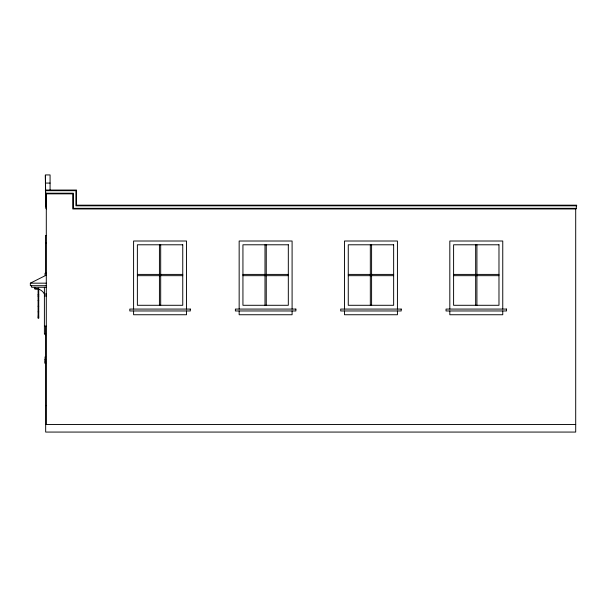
<?xml version="1.0" encoding="UTF-8"?>
<svg xmlns="http://www.w3.org/2000/svg" width="607" height="607" viewBox="0 0 607 607"><rect width="100%" height="100%" fill="white"/><g stroke="black" fill="none" stroke-linecap="round" stroke-linejoin="round"><path stroke-width="0.91" d="M46.299 285.692L30.35 285.692L30.35 283.173L46.299 275.138L45.032 275.138L45.032 273.249L46.299 273.249M34.811 287.27L34.811 288.849L37.702 288.962A9.553 9.553 0 0 1 44.402 294.046L46.299 294.046M45.35 175.567L45.98 208.33M45.35 183.071L50.078 183.071M45.35 190.052L76.55 190.052L76.55 205.181L576.65 205.181L576.65 205.811L75.921 205.811L75.921 190.689L45.35 190.689M45.669 193.208L73.394 193.208L73.394 208.33L576.331 208.33L576.331 205.811M45.98 193.838L72.764 193.838L72.764 208.96L576.02 208.96L576.02 208.33M45.669 205.811L45.35 174.93L50.078 174.93L50.078 190.446M46.299 208.96L45.98 193.208M46.299 235.433L45.669 235.433L45.669 273.249M45.669 242.997L46.299 242.997M137.372 274.41L182.753 274.41M242.937 274.41L288.317 274.41M348.266 274.41L393.647 274.41M453.596 274.41L498.977 274.41M137.372 275.669L182.753 275.669M242.937 275.669L288.317 275.669M348.266 275.669L393.647 275.669M453.596 275.669L498.977 275.669M30.35 283.173L46.299 283.173M46.299 287.27L31.61 287.27L31.61 285.692M34.811 288.849L36.875 288.849M38.104 294.843L38.734 294.843M38.104 295.002L38.734 295.04M44.402 295.935L46.299 295.935M38.104 296.262L38.734 296.262M38.104 300.518L38.734 300.518M38.104 306.194L38.734 306.194M38.104 311.861L38.734 311.861M38.104 316.118L38.734 316.118M38.104 317.537L38.734 317.537M44.402 326.187L46.299 326.187M44.402 287.27L44.402 333.751L45.669 333.751M45.669 356.916L45.032 356.916L45.032 363.373L45.669 363.373M45.032 359.594L45.669 359.594M45.032 360.034L45.669 360.034M45.032 361.142L45.669 361.142M45.032 362.038L45.669 362.038M45.032 362.925L45.669 362.925M45.669 405.597L46.299 405.597M45.669 424.505L575.702 424.505M44.402 333.751L45.669 335.011M575.702 208.96L575.702 432.07L45.669 432.07L45.669 326.187M502.755 309.077L502.755 241.009L449.817 241.009L449.817 309.077M502.755 310.966L502.755 314.745L449.817 314.745L449.817 310.966M476.92 244.788L476.92 305.291M475.66 244.788L475.66 305.291M397.426 309.077L397.426 241.009L344.488 241.009L344.488 309.077M397.426 310.966L397.426 314.745L344.488 314.745L344.488 310.966M371.59 244.788L371.59 305.291M370.331 244.788L370.331 305.291M292.096 309.077L292.096 241.009L239.158 241.009L239.158 309.077M292.096 310.966L292.096 314.745L239.158 314.745L239.158 310.966M266.261 244.788L266.261 305.291M265.001 244.788L265.001 305.291M186.531 309.077L186.531 241.009L133.593 241.009L133.593 309.077M186.531 310.966L186.531 314.745L133.593 314.745L133.593 310.966M160.688 244.788L160.688 305.291M159.429 244.788L159.429 305.291M46.299 193.838L46.299 424.505M38.734 288.219L38.734 318.288M38.104 288.219L38.104 318.288M182.753 244.788L137.372 244.788L137.372 305.291L182.753 305.291L182.753 244.788M288.317 244.788L242.937 244.788L242.937 305.291L288.317 305.291L288.317 244.788M393.647 244.788L348.266 244.788L348.266 305.291L393.647 305.291L393.647 244.788M498.977 244.788L453.596 244.788L453.596 305.291L498.977 305.291L498.977 244.788M190.31 309.077L129.807 309.077L129.807 310.966L190.31 310.966L190.31 309.077M295.882 309.077L235.379 309.077L235.379 310.966L295.882 310.966L295.882 309.077M401.212 309.077L340.709 309.077L340.709 310.966L401.212 310.966L401.212 309.077M506.542 309.077L446.039 309.077L446.039 310.966L506.542 310.966L506.542 309.077"/></g></svg>
